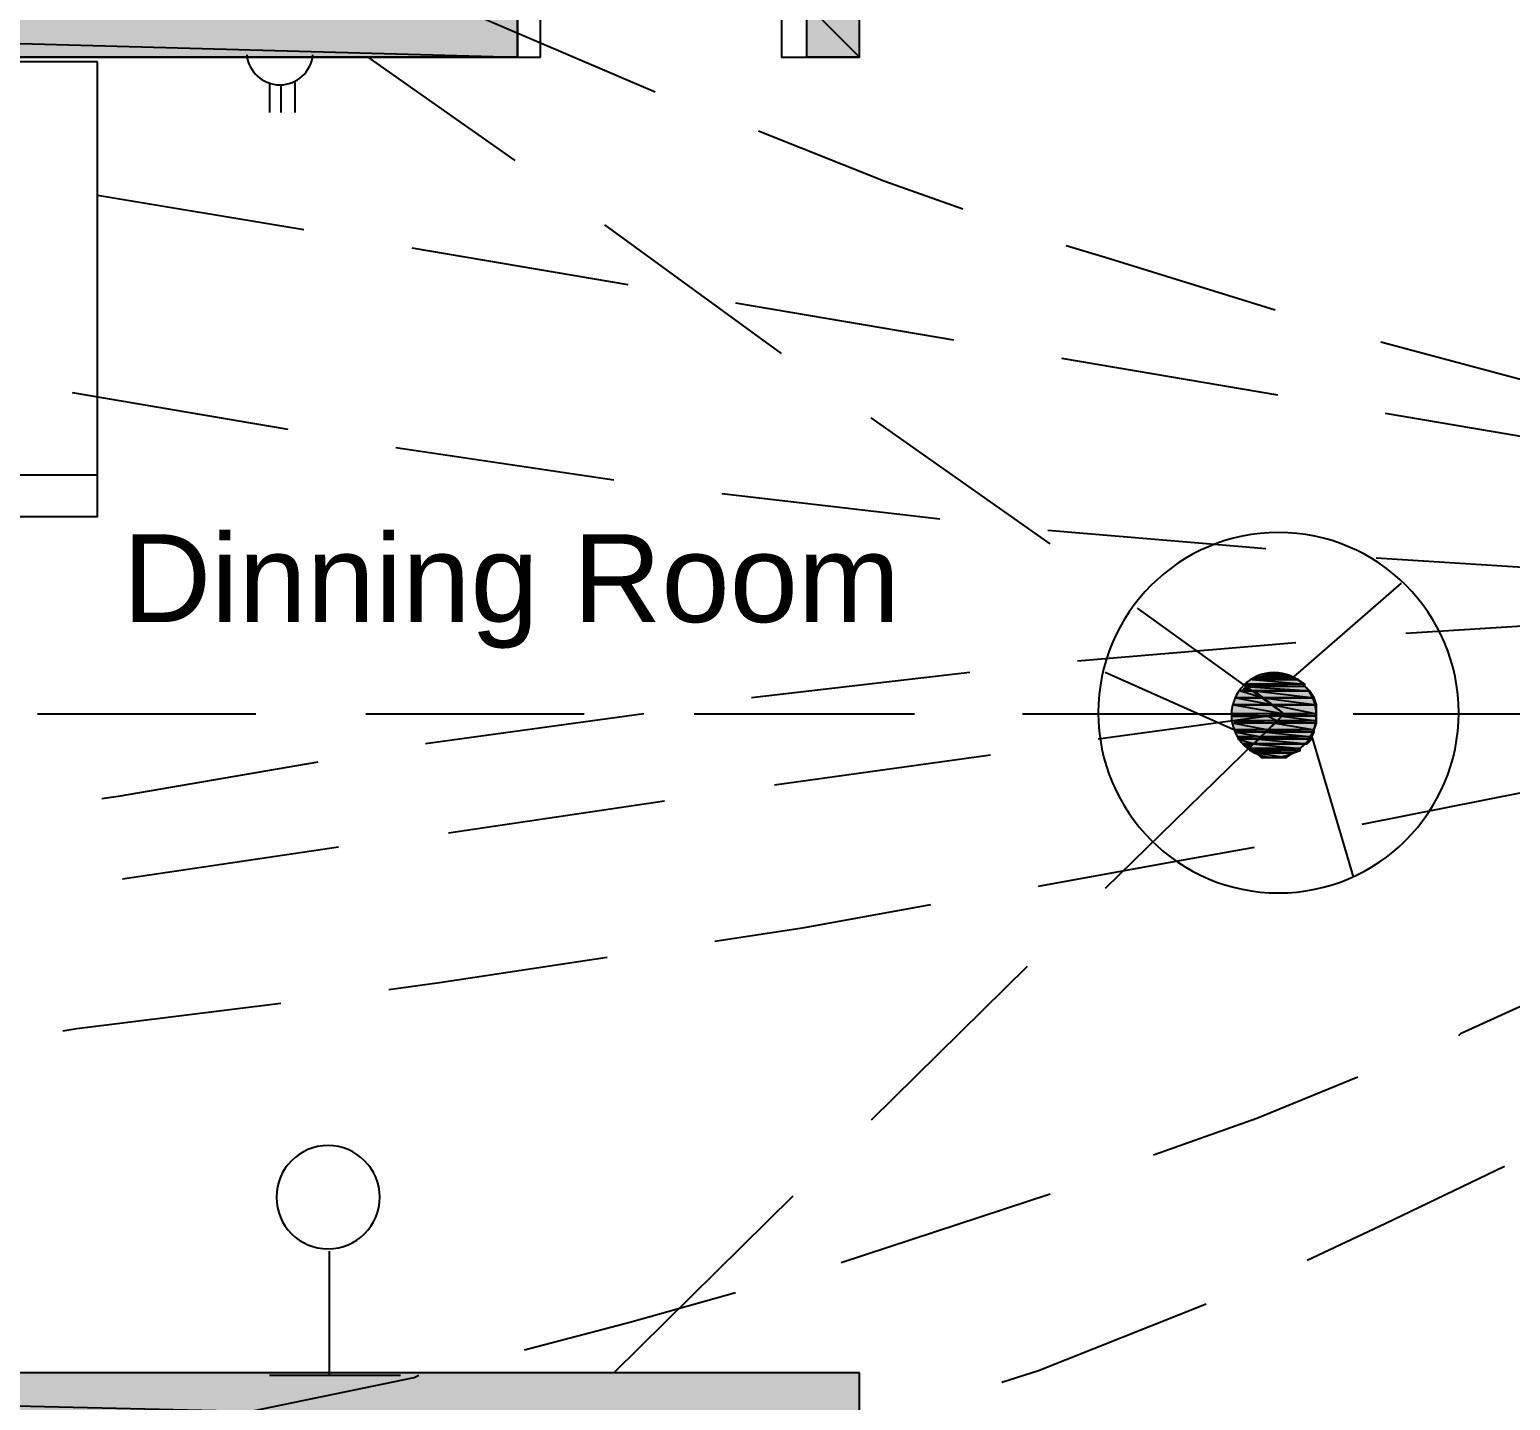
# Model space of a CAD drawing. Header units: millimetres. Extents: x 68 to 342, y 10 to 204.
# Drawn here: x 103.52 to 130.82, y 44.83 to 70.1 of the extents above; entities that cross this region are included whole.
import ezdxf

# ---------------------------------------------------------------- set-up
doc = ezdxf.new("R2010")
doc.units = ezdxf.units.MM
doc.styles.add('Arial$001H0', font='arial.ttf')

msp = doc.modelspace()

# ---------------------------------------------------------------- hatches: boundary and pattern name
at = {"true_color": 0x000008}
h = msp.add_hatch(color=8, dxfattribs=at)
h.paths.add_polyline_path([(112.513, 70.567), (77.164, 70.567), (112.513, 69.593)])
h.paths.add_polyline_path([(77.164, 70.567), (112.513, 69.593), (77.164, 69.593)])
h = msp.add_hatch(color=8, dxfattribs=at)
h.paths.add_polyline_path([(118.82, 70.567), (117.847, 70.567), (118.82, 69.593)])
h.paths.add_polyline_path([(117.847, 70.567), (118.82, 69.593), (117.847, 69.593)])
at = {"true_color": 0x000007}
h = msp.add_hatch(color=7, dxfattribs=at)
h.paths.add_polyline_path([(126.779, 58.163), (126.186, 58.163), (126.906, 58.121)])
h.paths.add_polyline_path([(126.186, 58.163), (126.906, 58.121), (126.059, 58.121)])
h.paths.add_polyline_path([(126.906, 58.121), (126.059, 58.121)])
h.paths.add_polyline_path([(126.059, 58.121), (126.906, 58.121)])
h = msp.add_hatch(color=7, dxfattribs=at)
h.paths.add_polyline_path([(126.61, 58.206), (126.313, 58.206), (126.779, 58.163)])
h.paths.add_polyline_path([(126.313, 58.206), (126.779, 58.163), (126.186, 58.163)])
h.paths.add_polyline_path([(126.779, 58.163), (126.186, 58.163)])
h.paths.add_polyline_path([(126.186, 58.163), (126.779, 58.163)])
h = msp.add_hatch(color=7, dxfattribs=at)
h.paths.add_polyline_path([(126.483, 58.248), (126.61, 58.206), (126.356, 58.206)])
h.paths.add_polyline_path([(126.61, 58.206), (126.356, 58.206), (126.313, 58.206)])
h = msp.add_hatch(color=7, dxfattribs=at)
h.paths.add_polyline_path([(126.102, 57.909), (125.848, 57.909), (126.271, 57.782)])
h.paths.add_polyline_path([(125.848, 57.909), (126.271, 57.782), (125.763, 57.782)])
for points in [[(125.932, 57.994), (126.059, 57.909), (125.848, 57.909)], [(125.678, 57.444), (126.356, 57.444), (125.721, 57.359)], [(126.652, 57.486), (126.61, 57.444), (126.356, 57.444)], [(125.89, 56.936), (126.059, 56.936), (125.975, 56.851)]]:
    msp.add_hatch(color=7, dxfattribs=at).paths.add_polyline_path(points)
h = msp.add_hatch(color=7, dxfattribs=at)
h.paths.add_polyline_path([(126.102, 57.909), (125.848, 57.909)])
h.paths.add_polyline_path([(126.102, 57.909), (125.848, 57.909), (126.059, 57.909)])
h = msp.add_hatch(color=7, dxfattribs=at)
h.paths.add_polyline_path([(126.906, 58.121), (126.059, 58.121), (127.033, 58.036)])
h.paths.add_polyline_path([(126.059, 58.121), (127.033, 58.036), (125.932, 58.036)])
h = msp.add_hatch(color=7, dxfattribs=at)
h.paths.add_polyline_path([(127.033, 58.036), (125.932, 58.036), (127.033, 57.994)])
h.paths.add_polyline_path([(125.932, 58.036), (127.033, 57.994), (125.932, 57.994)])
h = msp.add_hatch(color=7, dxfattribs=at)
h.paths.add_polyline_path([(127.033, 57.994), (125.932, 57.994), (127.118, 57.909)])
h.paths.add_polyline_path([(125.932, 57.994), (127.118, 57.909), (126.059, 57.909)])
h.paths.add_polyline_path([(127.118, 57.909), (126.059, 57.909), (126.102, 57.909)])
h = msp.add_hatch(color=7, dxfattribs=at)
h.paths.add_polyline_path([(127.118, 57.909), (126.102, 57.909), (127.202, 57.782)])
h.paths.add_polyline_path([(126.102, 57.909), (127.202, 57.782), (126.271, 57.782)])
h = msp.add_hatch(color=7, dxfattribs=at)
h.paths.add_polyline_path([(126.44, 57.655), (125.721, 57.655), (126.652, 57.486)])
h.paths.add_polyline_path([(125.721, 57.655), (126.652, 57.486), (125.678, 57.486)])
h = msp.add_hatch(color=7, dxfattribs=at)
h.paths.add_polyline_path([(126.271, 57.782), (125.763, 57.782), (126.44, 57.655)])
h.paths.add_polyline_path([(125.763, 57.782), (126.44, 57.655), (125.721, 57.655)])
h = msp.add_hatch(color=7, dxfattribs=at)
h.paths.add_polyline_path([(127.202, 57.782), (126.271, 57.782), (127.245, 57.655)])
h.paths.add_polyline_path([(126.271, 57.782), (127.245, 57.655), (126.44, 57.655)])
h = msp.add_hatch(color=7, dxfattribs=at)
h.paths.add_polyline_path([(127.245, 57.655), (126.44, 57.655), (127.245, 57.486)])
h.paths.add_polyline_path([(126.44, 57.655), (127.245, 57.486), (126.652, 57.486)])
h = msp.add_hatch(color=7, dxfattribs=at)
h.paths.add_polyline_path([(126.652, 57.486), (125.678, 57.486), (126.356, 57.444)])
h.paths.add_polyline_path([(125.678, 57.486), (126.356, 57.444), (125.678, 57.444)])
h = msp.add_hatch(color=7, dxfattribs=at)
h.paths.add_polyline_path([(126.61, 57.444), (126.356, 57.444), (126.525, 57.359)])
h.paths.add_polyline_path([(126.356, 57.444), (126.525, 57.359), (125.721, 57.359)])
h = msp.add_hatch(color=7, dxfattribs=at)
h.paths.add_polyline_path([(126.525, 57.359), (125.721, 57.359), (126.483, 57.317)])
h.paths.add_polyline_path([(125.721, 57.359), (126.483, 57.317), (125.721, 57.317)])
h = msp.add_hatch(color=7, dxfattribs=at)
h.paths.add_polyline_path([(127.245, 57.359), (126.525, 57.359), (127.245, 57.317)])
h.paths.add_polyline_path([(126.525, 57.359), (127.245, 57.317), (126.483, 57.317)])
h = msp.add_hatch(color=7, dxfattribs=at)
h.paths.add_polyline_path([(127.245, 57.444), (126.61, 57.444), (127.245, 57.359)])
h.paths.add_polyline_path([(126.61, 57.444), (127.245, 57.359), (126.525, 57.359)])
h = msp.add_hatch(color=7, dxfattribs=at)
h.paths.add_polyline_path([(127.245, 57.486), (126.652, 57.486), (127.245, 57.444)])
h.paths.add_polyline_path([(126.652, 57.486), (127.245, 57.444), (126.61, 57.444)])
h = msp.add_hatch(color=7, dxfattribs=at)
h.paths.add_polyline_path([(126.483, 57.317), (125.721, 57.317), (126.356, 57.19)])
h.paths.add_polyline_path([(125.721, 57.317), (126.356, 57.19), (125.721, 57.19)])
h = msp.add_hatch(color=7, dxfattribs=at)
h.paths.add_polyline_path([(126.356, 57.19), (125.721, 57.19), (126.313, 57.147)])
h.paths.add_polyline_path([(125.721, 57.19), (126.313, 57.147), (125.763, 57.147)])
h = msp.add_hatch(color=7, dxfattribs=at)
h.paths.add_polyline_path([(126.313, 57.147), (125.763, 57.147), (126.229, 57.063)])
h.paths.add_polyline_path([(125.763, 57.147), (126.229, 57.063), (125.805, 57.063)])
h = msp.add_hatch(color=7, dxfattribs=at)
h.paths.add_polyline_path([(127.202, 57.147), (126.313, 57.147), (127.16, 57.063)])
h.paths.add_polyline_path([(126.313, 57.147), (127.16, 57.063), (126.229, 57.063)])
h = msp.add_hatch(color=7, dxfattribs=at)
h.paths.add_polyline_path([(127.202, 57.19), (126.356, 57.19), (127.202, 57.147)])
h.paths.add_polyline_path([(126.356, 57.19), (127.202, 57.147), (126.313, 57.147)])
h = msp.add_hatch(color=7, dxfattribs=at)
h.paths.add_polyline_path([(127.245, 57.317), (126.483, 57.317), (127.202, 57.19)])
h.paths.add_polyline_path([(126.483, 57.317), (127.202, 57.19), (126.356, 57.19)])
h = msp.add_hatch(color=7, dxfattribs=at)
h.paths.add_polyline_path([(126.229, 57.063), (125.805, 57.063), (126.186, 57.02)])
h.paths.add_polyline_path([(125.805, 57.063), (126.186, 57.02), (125.805, 57.02)])
h = msp.add_hatch(color=7, dxfattribs=at)
h.paths.add_polyline_path([(126.186, 57.02), (125.805, 57.02), (126.102, 56.936)])
h.paths.add_polyline_path([(125.805, 57.02), (126.102, 56.936), (125.89, 56.936)])
h = msp.add_hatch(color=7, dxfattribs=at)
h.paths.add_polyline_path([(126.059, 56.936), (125.89, 56.936)])
h.paths.add_polyline_path([(126.059, 56.936), (125.89, 56.936), (126.102, 56.936)])
h = msp.add_hatch(color=7, dxfattribs=at)
h.paths.add_polyline_path([(127.033, 56.936), (126.059, 56.936), (126.948, 56.851)])
h.paths.add_polyline_path([(126.059, 56.936), (126.948, 56.851), (125.975, 56.851)])
h = msp.add_hatch(color=7, dxfattribs=at)
h.paths.add_polyline_path([(126.948, 56.851), (125.975, 56.851), (126.948, 56.809)])
h.paths.add_polyline_path([(125.975, 56.851), (126.948, 56.809), (126.017, 56.809)])
h = msp.add_hatch(color=7, dxfattribs=at)
h.paths.add_polyline_path([(126.948, 56.809), (126.017, 56.809), (126.821, 56.766)])
h.paths.add_polyline_path([(126.017, 56.809), (126.821, 56.766), (126.102, 56.766)])
h.paths.add_polyline_path([(126.821, 56.766), (126.102, 56.766), (126.144, 56.766)])
h = msp.add_hatch(color=7, dxfattribs=at)
h.paths.add_polyline_path([(127.075, 56.936), (126.102, 56.936), (127.033, 56.936)])
h.paths.add_polyline_path([(126.102, 56.936), (127.033, 56.936), (126.059, 56.936)])
h = msp.add_hatch(color=7, dxfattribs=at)
h.paths.add_polyline_path([(127.16, 57.02), (126.186, 57.02), (127.075, 56.936)])
h.paths.add_polyline_path([(126.186, 57.02), (127.075, 56.936), (126.102, 56.936)])
h = msp.add_hatch(color=7, dxfattribs=at)
h.paths.add_polyline_path([(127.16, 57.063), (126.229, 57.063), (127.16, 57.02)])
h.paths.add_polyline_path([(126.229, 57.063), (127.16, 57.02), (126.186, 57.02)])
h = msp.add_hatch(color=7, dxfattribs=at)
h.paths.add_polyline_path([(126.821, 56.766), (126.144, 56.766), (126.694, 56.682)])
h.paths.add_polyline_path([(126.144, 56.766), (126.694, 56.682), (126.229, 56.682)])
h.paths.add_polyline_path([(126.694, 56.682), (126.229, 56.682), (126.271, 56.682)])
h = msp.add_hatch(color=7, dxfattribs=at)
h.paths.add_polyline_path([(126.271, 56.682), (126.398, 56.682), (126.567, 56.682)])
h.paths.add_polyline_path([(126.398, 56.682), (126.567, 56.682), (126.525, 56.682)])
at = {"true_color": 0x000008}
h = msp.add_hatch(color=8, dxfattribs=at)
h.paths.add_polyline_path([(118.82, 45.336), (77.164, 45.336), (118.82, 44.363)])
h.paths.add_polyline_path([(77.164, 45.336), (118.82, 44.363), (77.164, 44.363)])

# ---------------------------------------------------------------- linework, layer by layer
at = {"color": 7, "linetype": 'Continuous', "lineweight": 25, "true_color": 0x000007}
for p, q in [((118.82, 69.593), (118.82, 97.914)), ((98.585, 69.593), (112.936, 69.593)), ((107.221, 69.593), (109.084, 69.593)), ((117.381, 69.593), (118.82, 69.593)), ((107.941, 69.128), (107.941, 68.577)), ((108.152, 69.085), (108.152, 68.577)), ((108.406, 69.128), (108.406, 68.577)), ((104.766, 61.889), (99.897, 61.889)), ((126.821, 58.163), (128.811, 59.899)), ((125.721, 57.19), (123.35, 58.248)), ((127.16, 57.063), (127.922, 54.48)), ((109.041, 47.58), (109.041, 45.294)), ((118.82, 45.336), (98.585, 45.336)), ((118.82, 43.558), (118.82, 45.336)), ((107.941, 45.294), (110.354, 45.294))]:
    msp.add_line(p, q, dxfattribs=at)
at = {"color": 1, "linetype": 'Continuous', "lineweight": 25, "true_color": 0x000001}
for p, q in [((111.285, 70.567), (115.053, 68.958)), ((104.766, 67.053), (108.576, 66.418)), ((110.565, 66.08), (114.545, 65.402)), ((116.534, 65.064), (120.556, 64.386)), ((122.546, 64.048), (126.525, 63.37)), ((104.3, 63.413), (108.279, 62.735)), ((128.515, 63.032), (132.494, 62.354)), ((110.269, 62.397), (114.291, 61.804)), ((116.28, 61.55), (120.302, 61.084)), ((122.292, 60.873), (126.313, 60.534)), ((128.345, 60.365), (132.367, 60.111)), ((132.917, 59.222), (128.896, 58.968)), ((126.864, 58.798), (122.842, 58.46)), ((120.852, 58.248), (116.831, 57.782)), ((114.841, 57.486), (110.819, 56.936)), ((118.482, 47.368), (122.334, 48.638))]:
    msp.add_line(p, q, dxfattribs=at)
at = {"color": 5, "linetype": 'Continuous', "lineweight": 25, "true_color": 0x000005}
for p, q in [((112.47, 67.688), (109.761, 69.593)), ((117.381, 64.132), (114.121, 66.503)), ((122.334, 60.619), (119.032, 62.947)), ((126.652, 57.486), (123.943, 59.433)), ((103.665, 57.486), (107.687, 57.486)), ((109.719, 57.486), (113.74, 57.486)), ((115.772, 57.486), (119.836, 57.486)), ((121.826, 57.486), (125.89, 57.486)), ((126.652, 57.486), (123.223, 57.02)), ((126.652, 57.486), (123.35, 54.269)), ((127.922, 57.486), (131.944, 57.486)), ((121.233, 56.724), (117.254, 56.174)), ((115.222, 55.877), (111.243, 55.285)), ((109.211, 55.031), (105.231, 54.438)), ((121.911, 52.829), (119.032, 49.993)), ((117.593, 48.596), (114.291, 45.336))]:
    msp.add_line(p, q, dxfattribs=at)
at = {"color": 8, "linetype": 'Continuous', "lineweight": -2, "true_color": 0x000008}
for points in [[(112.513, 70.567), (77.164, 70.567), (112.513, 69.593)], [(118.82, 70.567), (117.847, 70.567), (118.82, 69.593)], [(118.82, 45.336), (77.164, 45.336), (118.82, 44.363)]]:
    msp.add_lwpolyline(points, close=True, dxfattribs=at)
for points in [[(77.164, 70.567), (112.513, 69.593), (77.164, 69.593)], [(117.847, 70.567), (118.82, 69.593), (117.847, 69.593)]]:
    msp.add_lwpolyline(points, dxfattribs=at)
at = {"color": 2, "linetype": 'Continuous', "lineweight": 25, "true_color": 0x000002}
for points in [[(112.936, 69.593), (112.936, 70.567), (112.513, 70.567), (112.513, 69.593)], [(117.847, 69.593), (117.847, 70.567), (117.381, 70.567), (117.381, 69.593)]]:
    msp.add_lwpolyline(points, close=True, dxfattribs=at)
at = {"color": 7, "linetype": 'Continuous', "lineweight": 25, "true_color": 0x000007}
msp.add_lwpolyline([(104.766, 69.509), (99.897, 69.509), (99.897, 61.127), (104.766, 61.127)], close=True, dxfattribs=at)
at = {"color": 1, "linetype": 'Continuous', "lineweight": 25, "true_color": 0x000001}
for points in [[(116.958, 68.239), (119.286, 67.307), (120.725, 66.799)], [(122.63, 66.122), (123.35, 65.91), (126.483, 64.937)], [(128.43, 64.344), (131.605, 63.497), (132.325, 63.328)], [(108.83, 56.597), (105.147, 55.962), (104.85, 55.92)], [(128.091, 55.454), (131.097, 56.047), (132.028, 56.258)], [(122.122, 54.311), (124.451, 54.734), (126.102, 55.031)], [(116.153, 53.295), (117.804, 53.549), (120.133, 53.972)], [(129.869, 51.559), (129.912, 51.602), (133.552, 53.253)], [(110.142, 52.406), (111.073, 52.533), (114.164, 52.999)], [(104.131, 51.644), (104.385, 51.686), (108.152, 52.152)], [(124.239, 49.358), (126.144, 50.035), (128.007, 50.797)], [(127.075, 47.411), (128.515, 48.088), (130.716, 49.146)], [(112.64, 45.76), (114.587, 46.268), (116.534, 46.818)], [(121.445, 45.167), (122.122, 45.379), (125.213, 46.606)], [(106.713, 44.447), (110.608, 45.252), (110.692, 45.294)]]:
    msp.add_lwpolyline(points, dxfattribs=at)
at = {"color": 7, "linetype": 'Continuous', "lineweight": -2, "true_color": 0x000007}
for points in [[(126.186, 58.163), (126.906, 58.121), (126.059, 58.121)], [(126.313, 58.206), (126.779, 58.163), (126.186, 58.163)], [(126.779, 58.163), (126.186, 58.163)], [(126.779, 58.163), (126.186, 58.163), (126.906, 58.121)], [(126.61, 58.206), (126.313, 58.206), (126.779, 58.163)], [(126.483, 58.248), (126.61, 58.206), (126.356, 58.206)], [(126.102, 57.909), (126.102, 57.909), (125.848, 57.909)], [(126.102, 57.909), (125.848, 57.909), (126.271, 57.782)], [(127.033, 58.036), (125.932, 58.036), (127.033, 57.994)], [(127.033, 57.994), (125.932, 57.994), (127.118, 57.909)], [(125.932, 57.994), (127.118, 57.909), (126.059, 57.909)], [(126.906, 58.121), (126.059, 58.121)], [(126.906, 58.121), (126.059, 58.121), (127.033, 58.036)], [(127.118, 57.909), (126.102, 57.909), (127.202, 57.782)], [(125.721, 57.655), (126.44, 57.655), (126.44, 57.655)], [(126.44, 57.655), (125.721, 57.655), (126.652, 57.486)], [(125.763, 57.782), (126.271, 57.782), (126.271, 57.782)], [(126.271, 57.782), (125.763, 57.782), (126.44, 57.655)], [(126.271, 57.782), (127.202, 57.782), (127.202, 57.782)], [(127.202, 57.782), (126.271, 57.782), (127.245, 57.655)], [(126.44, 57.655), (127.245, 57.655), (127.245, 57.655)], [(127.245, 57.655), (126.44, 57.655), (127.245, 57.486)], [(126.652, 57.486), (125.678, 57.486), (126.356, 57.444)], [(126.525, 57.359), (125.721, 57.359), (126.483, 57.317)], [(126.61, 57.444), (126.356, 57.444), (126.525, 57.359)], [(127.245, 57.359), (126.525, 57.359), (127.245, 57.317)], [(127.245, 57.444), (126.61, 57.444), (127.245, 57.359)], [(127.245, 57.486), (126.652, 57.486), (127.245, 57.444)], [(126.483, 57.317), (125.721, 57.317), (126.356, 57.19)], [(126.356, 57.19), (125.721, 57.19), (126.313, 57.147)], [(126.313, 57.147), (125.763, 57.147), (126.229, 57.063)], [(127.202, 57.147), (126.313, 57.147), (127.16, 57.063)], [(127.202, 57.19), (126.356, 57.19), (127.202, 57.147)], [(127.245, 57.317), (126.483, 57.317), (127.202, 57.19)], [(126.229, 57.063), (125.805, 57.063), (126.186, 57.02)], [(126.186, 57.02), (125.805, 57.02), (126.102, 56.936)], [(126.059, 56.936), (126.059, 56.936), (125.89, 56.936)], [(126.948, 56.851), (125.975, 56.851), (126.948, 56.809)], [(126.948, 56.809), (126.017, 56.809), (126.821, 56.766)], [(126.017, 56.809), (126.821, 56.766), (126.102, 56.766)], [(127.033, 56.936), (126.059, 56.936), (126.948, 56.851)], [(127.075, 56.936), (126.102, 56.936), (127.033, 56.936)], [(127.16, 57.02), (126.186, 57.02), (127.075, 56.936)], [(127.16, 57.063), (126.229, 57.063), (127.16, 57.02)], [(126.821, 56.766), (126.144, 56.766), (126.694, 56.682)], [(126.144, 56.766), (126.694, 56.682), (126.229, 56.682)], [(126.271, 56.682), (126.398, 56.682), (126.567, 56.682)]]:
    msp.add_lwpolyline(points, close=True, dxfattribs=at)
for points in [[(126.186, 58.163), (126.779, 58.163), (126.779, 58.163)], [(126.61, 58.206), (126.356, 58.206), (126.313, 58.206)], [(126.356, 58.206), (126.61, 58.206), (126.61, 58.206)], [(125.848, 57.909), (126.271, 57.782), (125.763, 57.782)], [(125.932, 57.994), (126.059, 57.909), (125.848, 57.909)], [(126.102, 57.909), (125.848, 57.909), (126.059, 57.909)], [(126.059, 58.121), (127.033, 58.036), (125.932, 58.036)], [(125.932, 58.036), (127.033, 57.994), (125.932, 57.994)], [(126.059, 58.121), (126.906, 58.121), (126.906, 58.121)], [(127.118, 57.909), (126.059, 57.909), (126.102, 57.909)], [(126.059, 57.909), (127.118, 57.909), (127.118, 57.909)], [(126.102, 57.909), (127.202, 57.782), (126.271, 57.782)], [(125.721, 57.655), (126.652, 57.486), (125.678, 57.486)], [(125.763, 57.782), (126.44, 57.655), (125.721, 57.655)], [(126.44, 57.655), (126.44, 57.655), (125.721, 57.655)], [(126.271, 57.782), (126.271, 57.782), (125.763, 57.782)], [(127.202, 57.782), (127.202, 57.782), (126.271, 57.782)], [(126.271, 57.782), (127.245, 57.655), (126.44, 57.655)], [(127.245, 57.655), (127.245, 57.655), (126.44, 57.655)], [(126.44, 57.655), (127.245, 57.486), (126.652, 57.486)], [(125.678, 57.486), (126.356, 57.444), (125.678, 57.444)], [(125.678, 57.444), (126.356, 57.444), (125.721, 57.359)], [(126.356, 57.444), (126.525, 57.359), (125.721, 57.359)], [(125.721, 57.359), (126.483, 57.317), (125.721, 57.317)], [(126.652, 57.486), (126.61, 57.444), (126.356, 57.444)], [(126.525, 57.359), (127.245, 57.317), (126.483, 57.317)], [(126.61, 57.444), (127.245, 57.359), (126.525, 57.359)], [(126.652, 57.486), (127.245, 57.444), (126.61, 57.444)], [(125.721, 57.317), (126.356, 57.19), (125.721, 57.19)], [(125.721, 57.19), (126.313, 57.147), (125.763, 57.147)], [(125.763, 57.147), (126.229, 57.063), (125.805, 57.063)], [(126.313, 57.147), (127.16, 57.063), (126.229, 57.063)], [(126.356, 57.19), (127.202, 57.147), (126.313, 57.147)], [(126.483, 57.317), (127.202, 57.19), (126.356, 57.19)], [(125.805, 57.063), (126.186, 57.02), (125.805, 57.02)], [(125.805, 57.02), (126.102, 56.936), (125.89, 56.936)], [(125.89, 56.936), (126.059, 56.936), (125.975, 56.851)], [(126.059, 56.936), (125.89, 56.936), (126.102, 56.936)], [(126.059, 56.936), (126.948, 56.851), (125.975, 56.851)], [(125.975, 56.851), (126.948, 56.809), (126.017, 56.809)], [(126.102, 56.936), (127.033, 56.936), (126.059, 56.936)], [(126.186, 57.02), (127.075, 56.936), (126.102, 56.936)], [(126.229, 57.063), (127.16, 57.02), (126.186, 57.02)], [(126.821, 56.766), (126.102, 56.766), (126.144, 56.766)], [(126.102, 56.766), (126.821, 56.766), (126.821, 56.766)], [(126.694, 56.682), (126.229, 56.682), (126.271, 56.682)], [(126.229, 56.682), (126.694, 56.682), (126.694, 56.682)], [(126.271, 56.682), (126.694, 56.682), (126.567, 56.682)], [(126.398, 56.682), (126.567, 56.682), (126.525, 56.682)]]:
    msp.add_lwpolyline(points, dxfattribs=at)
at = {"color": 7, "linetype": 'Continuous', "lineweight": 25, "true_color": 0x000007}
for points in [[(107.52, 69.64), (107.551, 69.325), (107.815, 69.085), (108.131, 69.085)], [(108.131, 69.085), (108.447, 69.085), (108.711, 69.325), (108.742, 69.64)], [(126.546, 60.83), (124.711, 60.83), (123.223, 59.343), (123.223, 57.507)], [(129.869, 57.507), (129.869, 59.343), (128.382, 60.83), (126.546, 60.83)], [(126.462, 58.248), (126.029, 58.248), (125.678, 57.897), (125.678, 57.465)], [(127.245, 57.465), (127.245, 57.897), (126.894, 58.248), (126.462, 58.248)], [(123.223, 57.507), (123.223, 55.672), (124.711, 54.184), (126.546, 54.184)], [(125.678, 57.465), (125.678, 57.032), (126.029, 56.682), (126.462, 56.682)], [(126.462, 56.682), (126.894, 56.682), (127.245, 57.032), (127.245, 57.465)], [(126.546, 54.184), (128.382, 54.184), (129.869, 55.672), (129.869, 57.507)], [(109.02, 49.527), (108.494, 49.527), (108.068, 49.101), (108.068, 48.575)], [(109.973, 48.575), (109.973, 49.101), (109.546, 49.527), (109.02, 49.527)], [(108.068, 48.575), (108.068, 48.049), (108.494, 47.622), (109.02, 47.622)], [(109.02, 47.622), (109.546, 47.622), (109.973, 48.049), (109.973, 48.575)]]:
    msp.add_open_spline(points, degree=3, dxfattribs=at)

# ---------------------------------------------------------------- texts
at = {"color": 7, "true_color": 0x000007, "style": 'Arial$001H0'}
msp.add_text('Dinning Room', height=1.62001, dxfattribs=at).set_placement((105.231, 59.179))

doc.saveas('drawing.dxf')
